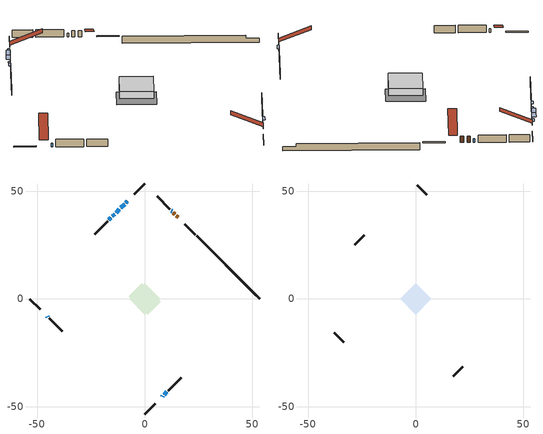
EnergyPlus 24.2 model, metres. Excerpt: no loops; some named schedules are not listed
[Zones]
conditioned space
 floor adiabatic (AdiabaticFloorConstruction): -7.22,0 0,7.22 7.22,0 0,-7.22 z0.91
 floor foundation (Slab1 construction): -7.33,1.29 -1.29,7.33 7.33,-1.29 1.29,-7.33 z-1.47
 wall outside (RimJoist1 construction): 0,-53.46 4.84,-48.63 / -53.46,0 -48.63,-4.84 / 0,53.46 -4.84,48.63 / 23.5,29.96 18.67,34.8 z0.91:1.21
 wall outside (AdiabaticWallConstruction 1): 15.48,37.99 14.71,38.75 / 14.06,39.41 13.35,40.11 z0.91:2.94
 wall outside (AdiabaticWallConstruction): -8.03,45.44 -8.75,44.72 z0.91:2.23; 8.03,-45.44 8.37,-45.09 / 12.69,40.77 12.35,41.11 / -45.44,-8.03 -45.09,-8.37 z0.91:2.13; -9.4,44.06 -11.13,42.33 / -11.78,41.68 -13.29,40.17 / -15.76,37.71 -16.62,36.84 z0.91:2.64; 9.03,-44.43 10.25,-43.21 z0.91:2.97; -13.95,39.51 -15.1,38.36 z0.91:1.93
 wall outside (Wall1 construction): 10.91,-42.55 16.88,-36.58 / -44.43,-9.03 -38.46,-15 / -17.28,36.19 -23.25,30.21 / 11.69,41.77 5.72,47.75 z0.91:3.35
 wall foundation (FoundationWall1 construction): 24.16,29.3,-1.47 24.16,29.3,0.91 50.53,2.93,0.91 50.53,2.93,-0.01 53.46,0,-0.01 53.46,0,-1.47
 window (WindowConstruction 5): -8.03,45.44 -8.75,44.72 z0.91:2.23
 window (WindowConstruction 6): 8.03,-45.44 8.37,-45.09 z0.91:2.13
 window (WindowConstruction 7): 12.69,40.77 12.35,41.11 z0.91:2.13
 window (WindowConstruction 8): -45.44,-8.03 -45.09,-8.37 z0.91:2.13
 window (WindowConstruction): -9.4,44.06 -11.13,42.33 z0.91:2.64
 window (WindowConstruction 1): -11.78,41.68 -13.29,40.17 z0.91:2.64
 window (WindowConstruction 2): 9.03,-44.43 10.25,-43.21 z0.91:2.97
 window (WindowConstruction 3): -13.95,39.51 -15.1,38.36 z0.91:1.92
 window (WindowConstruction 4): -15.76,37.7 -16.62,36.84 z0.91:2.64
 door (Door): 15.48,37.99 14.71,38.75 z0.91:2.94
 door (Door 1): 14.05,39.41 13.35,40.11 z0.91:2.94
 ceiling adiabatic (AdiabaticFloorConstruction): 0,-7.22 7.22,0 0,7.22 -7.22,0 z0.91
attic - vented
 floor to conditioned space (Floor1 construction Reversed): -7.21,0 0,7.21 7.21,0 0,-7.21 z3.35
 wall outside (Wall2 construction): 17.54,-35.92 21.94,-31.52 / -37.8,-15.66 -33.4,-20.06 / -23.91,29.55 -28.31,25.15 / 5.06,48.4 0.66,52.81 z0.91:3.35
 roof outside (Roof1 construction): 7.37,-46.09,3.35 0.44,-39.16,7.43 -1.44,-41.04,7.43 5.49,-47.97,3.35; -46.09,-7.37,3.35 -39.16,-0.44,7.43 -41.04,1.44,7.43 -47.97,-5.49,3.35; -7.37,46.09,3.35 -0.44,39.16,7.43 1.44,41.04,7.43 -5.49,47.97,3.35; 16.13,37.33,3.35 9.2,30.4,7.43 11.08,28.52,7.43 18.01,35.45,3.35
shading: -8.96,44.5 -7.82,45.65 -8.25,46.08 -9.39,44.94 z2.53; -11.34,42.12 -9.19,44.27 -10.05,45.13 -12.2,42.99 z2.94; -13.5,39.96 -11.57,41.89 -12.44,42.75 -14.37,40.82 z2.94; 10.46,-43 8.82,-44.64 9.25,-45.08 10.89,-43.43 z3.27; -15.31,38.15 -13.74,39.72 -14.17,40.15 -15.74,38.58 z2.22; -16.83,36.63 -15.55,37.92 -15.98,38.35 -17.26,37.06 z2.94
[Building]
Building 1: Terrain=Suburbs
[Site:Location]
Quebec Intl AP_QC: Latitude {deg}=46.8; Longitude {deg}=-71.38; Time Zone {hr}=-5; Elevation {m}=74; Keep Site Location Information=Yes
[Site:GroundTemperature:Shallow]
0.0108218, -2.24938, -2.43038, -1.3578, 2.94801, 7.23376, 10.9493, 13.303, 13.5029, 11.5886, 7.96783, 3.81355
[Site:WaterMainsTemperature]
Calculation Method=Schedule; Temperature Schedule=mains temperature schedule
[Material] Roughness=Rough; Thermal Absorptance=0.9
Name | Thickness {m} | Conductivity {W/m-K} | Density {kg/m3} | Specific Heat {J/kg-K} | Solar Absorptance | Visible Absorptance
asphalt or fiberglass shingles | 0.00635 | 0.162714 | 1121.4 | 1465.45 | 0.4 | 0.4
ceiling loosefill ins | 0.0846667 | 0.0480833 | 16.02 | 1046.75 | 0.7 | 0.7
ceiling stud and cavity | 0.1397 | 0.0848526 | 65.682 | 1177.47 | 0.7 | 0.7
concrete 4.0 in. | 0.1016 | 1.803125 | 2242.8 | 837.4 | 0.7 | 0.7
concrete 8.0 in. | 0.2032 | 1.803125 | 2242.8 | 837.4 | 0.7 | 0.7
door material | 0.04445 | 0.053851 | 512.64 | 1214.23 | 0.7 | 0.7
door material 1 | 0.04445 | 0.188738 | 512.64 | 1214.23 | 0.7 | 0.7
exterior vertical ins | 0.0189552 | 0.029427 | 32.04 | 1214.23 | 0.7 | 0.7
floor covering | 0.0127 | 0.0433444 | 54.468 | 1339.84 | 0.6 | 0.6
floor rigid ins; wall rigid ins 1 | 0.512978 | 0.029427 | 32.04 | 1214.23 | 0.7 | 0.7
floor stud and cavity | 0.1397 | 1.75129 | 37.0049 | 1207.88 | 0.7 | 0.7
furniture material conditioned space 1 | 0.1524 | 0.115458 | 640.8 | 1214.23 | 0.6 | 0.6
gypsum board | 0.0127 | 0.160291 | 801 | 837.4 | 0.6 | 0.6
gypsum board 1 | 0.0127 | 0.160291 | 801 | 837.4 | 0.7 | 0.7
osb sheathing 0.5 in. | 0.0127 | 0.115458 | 512.64 | 1214.23 | 0.7 | 0.7
osb sheathing 0.75 in. | 0.01905 | 0.115458 | 512.64 | 1214.23 | 0.7 | 0.7
osb sheathing 2.0 in. | 0.0508 | 0.115458 | 512.64 | 1214.23 | 0.7 | 0.7
rim joist rigid ins; wall rigid ins | 0.051816 | 0.029427 | 32.04 | 1214.23 | 0.7 | 0.7
rim joist stud and cavity | 0.0508 | 0.184251 | 125.044 | 1163.47 | 0.6 | 0.6
slab rigid ins | 0.0259096 | 0.029427 | 32.04 | 1214.23 | 0.7 | 0.7
wall stud and cavity | 0.1397 | 0.469481 | 139.0536 | 1170.24 | 0.7 | 0.7
wall stud and cavity 1 | 0.0889 | 6.1454 | 50.32683 | 1063.81 | 0.6 | 0.6
wall stud and cavity 2 | 0.0889 | 0.380278 | 52.3479 | 1209.89 | 0.7 | 0.7
wall stud and cavity 3 | 0.0889 | 0.391764 | 83.0341 | 1211.67 | 0.7 | 0.7
wood siding | 0.0254 | 0.102417 | 544.68 | 1172.36 | 0.4 | 0.4
wood siding 1 | 0.00254 | 0.102417 | 544.68 | 1172.36 | 0.4 | 0.4
wood siding 2; wood siding 3; wood siding 4 | 0.0254 | 0.102417 | 544.68 | 1172.36 | 0.7 | 0.7
[WindowMaterial:SimpleGlazingSystem]
Name | U-Factor {W/m2-K} | Solar Heat Gain Coefficient
WindowMaterial | 1.05668 | 0.22
WindowMaterial 1 | 0.972074 | 0.24
WindowMaterial 2 | 1.80447 | 0.39
WindowMaterial 3 | 1.23951 | 0.2
WindowMaterial 4 | 2.98492 | 0.61
WindowMaterial 5 | 3.03376 | 0.46
[Construction]
AdiabaticFloorConstruction: floor stud and cavity, floor rigid ins, osb sheathing 0.75 in., floor covering
AdiabaticWallConstruction: wood siding 3, wall rigid ins 1, wall stud and cavity 2, gypsum board
AdiabaticWallConstruction 1: wood siding 4, wall rigid ins 1, wall stud and cavity 2, gypsum board
Door: door material
Door 1: door material 1
Floor1 construction Reversed: gypsum board, ceiling stud and cavity, ceiling loosefill ins
FoundationWall1 construction: concrete 8.0 in., gypsum board 1
furniture construction conditioned space 1: furniture material conditioned space 1
PartitionWallConstruction: gypsum board, wall stud and cavity 3, gypsum board
RimJoist1 construction: wood siding 2, rim joist rigid ins, osb sheathing 2.0 in., rim joist stud and cavity
Roof1 construction: asphalt or fiberglass shingles
Slab1 construction: slab rigid ins, concrete 4.0 in.
Wall1 construction: wood siding, wall rigid ins, osb sheathing 0.5 in., wall stud and cavity, gypsum board
Wall2 construction: wood siding 1, wall stud and cavity 1
WindowConstruction; WindowConstruction 4: WindowMaterial
WindowConstruction 1: WindowMaterial 1
WindowConstruction 2: WindowMaterial 2
WindowConstruction 3: WindowMaterial 3
WindowConstruction 5: WindowMaterial 4
WindowConstruction 6; WindowConstruction 7; WindowConstruction 8: WindowMaterial 5
[Zone] Multiplier=1; Part of Total Floor Area=Yes
Name | Volume {m3}
attic - vented | 68.036
conditioned space | 523
[Space]
Name | Zone | Volume {m3}
attic - vented 1 | attic - vented | 68.036
conditioned space 1 | conditioned space | 523
[ZoneInfiltration:EffectiveLeakageArea]
infil attic - vented 1: Zone or Space=attic - vented 1; Schedule=Always On Discrete; Effective Air Leakage Area {cm2}=3841.85; Stack Coefficient=0.000453519; Wind Coefficient=1.43886e-05
[ZoneMixing]
whole house fan mix: Zone or Space=attic - vented; Schedule=Always On Continuous; Design Flow Rate Calculation Method=Flow/Zone; Design Flow Rate {m3/s}=0; Source Zone or Space=conditioned space
[SurfaceProperty:ExposedFoundationPerimeter]
Slab1: Exposed Perimeter Calculation Method=TotalExposedPerimeter; Total Exposed Perimeter {m}=41.44
[InternalMass] Zone or ZoneList=conditioned space; Space or SpaceList=conditioned space 1
Name | Construction | Surface Area {m2}
furniture mass conditioned space 1 | furniture construction conditioned space 1 | 83.2798
partition wall mass | PartitionWallConstruction | 208.199
[Lights]
interior lighting: Zone or ZoneList or Space or SpaceList=conditioned space 1; Schedule=interior lighting schedule; Design Level Calculation Method=LightingLevel; Lighting Level {W}=343.2; Return Air Fraction=0; Fraction Radiant=0.6; Fraction Visible=0.2; Fraction Replaceable=1
[People]
occupants: Zone or ZoneList or Space or SpaceList=conditioned space 1; Number of People Schedule=occupants schedule; Number of People Calculation Method=People; Number of People=3; Fraction Radiant=0.314171; Sensible Heat Fraction=0.56303; Activity Level Schedule=occupants activity schedule; Carbon Dioxide Generation Rate {m3/s-W}=0; Enable ASHRAE 55 Comfort Warnings=No; Mean Radiant Temperature Calculation Type=EnclosureAveraged
[ElectricEquipment] Zone or ZoneList or Space or SpaceList=conditioned space 1; Design Level Calculation Method=EquipmentLevel
Name | Schedule | Design Level {W} | Fraction Latent | Fraction Radiant | Fraction Lost
clothes dryer | clothes dryer schedule | 140.772 | 0.015 | 0.081 | 0.85
clothes washer | clothes washer schedule | 32.1985 | 0.03 | 0.162 | 0.7
cooking range | cooking range schedule | 215.147 | 0.08 | 0.432 | 0.2
dishwasher | dishwasher schedule | 66.8632 | 0.3 | 0.18 | 0.4
fridge | fridge schedule | 72.9452 | 0 | 0.6 | 0
mech vent bath fan 0 | mech vent bath fan 0 schedule | 25.1 | 0 | 0 | 1
mech vent house fan | mech vent house fan schedule | 19.9167 | 0 | 0 | 0.5
mech vent house fan cfis | mech vent house fan cfis schedule | 0 | 0 | 0 | 0
mech vent range fan 0 | mech vent range fan 0 schedule | 57 | 0 | 0 | 1
misc plug loads | misc plug loads schedule | 494.7 | 0.045 | 0.513 | 0.1
whole house fan | Always On Discrete | 0 | 0 | 0 | 1
[OtherEquipment] Zone or ZoneList or Space or SpaceList=conditioned space 1; Design Level Calculation Method=EquipmentLevel
Name | Fuel Type | Schedule | Design Level {W} | Fraction Latent | Fraction Radiant | Fraction Lost
clothes dryer 1 | Electricity | clothes dryer schedule | 0 | 0.015 | 0.081 | 0.85
cooking range 1 | Electricity | cooking range schedule | 0 | 0.08 | 0.432 | 0.2
general water use latent | None | general water use schedule | 62.594 | 1 | 0 | 0
general water use sensible | None | general water use schedule | -61.6891 | 0 | 0.6 | 0
mech vent house fan latent load | None | Always On Discrete | 0 | 1 | 0 | 0
mech vent house fan sensible load | None | Always On Discrete | 0 | 0 | 0 | 0
water heater energy adjustment1 | Electricity | Always On Discrete | 0.01 | 0 | 0 | 1
[ZoneInfiltration:DesignFlowRate] Zone or ZoneList or Space or SpaceList=conditioned space 1; Schedule=Always On Discrete; Design Flow Rate Calculation Method=Flow/Zone; Design Flow Rate {m3/s}=0
infil flow; natural vent flow; whole house fan flow
[ZoneControl:Thermostat]
conditioned space Thermostat: Zone or ZoneList=conditioned space; Control Type Schedule=conditioned space Thermostat Schedule; Control 1=conditioned space temperature setpoint; Temperature Difference Between Cutout And Setpoint {deltaC}=0
[ZoneHVAC:Baseboard:Convective:Electric]
electric baseboard: Availability Schedule=Always On Discrete; Heating Design Capacity {W}=9140.59; Efficiency=1
[AirLoopHVAC:UnitarySystem]
unit heater unitary system: Control Type=Load; Controlling Zone or Thermostat Location=conditioned space; Dehumidification Control Type=None; Availability Schedule=Always On Discrete; Supply Fan=unit heater supply fan; Fan Placement=BlowThrough; Supply Air Fan Operating Mode Schedule=unit heater auto fan schedule; Heating Coil=unit heater htg coil; DX Heating Coil Sizing Ratio=1; Use DOAS DX Cooling Coil=No; Minimum Supply Air Temperature {C}=2; Latent Load Control=SensibleOnlyLoadControl; Cooling Supply Air Flow Rate Method=None; Heating Supply Air Flow Rate Method=SupplyAirFlowRate; Heating Supply Air Flow Rate {m3/s}=0.00141584; No Load Supply Air Flow Rate Method=SupplyAirFlowRate; No Load Supply Air Flow Rate {m3/s}=0; No Load Supply Air Flow Rate Control Set To Low Speed=Yes; Maximum Supply Air Temperature {C}=48.8889; Maximum Outdoor Dry-Bulb Temperature for Supplemental Heater Operation {C}=21; Ancillary On-Cycle Electric Power {W}=0; Ancillary Off-Cycle Electric Power {W}=0
[Fan:SystemModel]
unit heater supply fan: Availability Schedule=Always On Discrete; Design Maximum Air Flow Rate {m3/s}=0.00141584; Speed Control Method=Discrete; Electric Power Minimum Flow Rate Fraction=0.2; Design Pressure Rise {Pa}=500; Motor Efficiency=1; Motor In Air Stream Fraction=1; Design Electric Power Consumption {W}=Autosize; Design Power Sizing Method=PowerPerFlow; Electric Power Per Unit Flow Rate {W/(m3/s)}=28251.7; Electric Power Per Unit Flow Rate Per Unit Pressure {W/((m3/s)-Pa)}=1.66667; Fan Total Efficiency=0.7; Motor Loss Radiative Fraction=0; Number of Speeds=1; Speed Flow Fraction 1=1; Speed Electric Power Fraction 1=1
[Coil:Heating:Fuel]
unit heater htg coil: Availability Schedule=Always On Discrete; Fuel Type=OtherFuel1; Burner Efficiency=0.3; Nominal Capacity {W}=0.293071; On Cycle Parasitic Electric Load {W}=0; Off Cycle Parasitic Fuel Load {W}=0
[Zone equipment]
conditioned space: electric baseboard, unit heater unitary system
[Foundation:Kiva]
Foundation Kiva 1: Initial Indoor Air Temperature {C}=18; Wall Height Above Grade {m}=0.910011; Wall Depth Below Slab {m}=0.2032; Custom Block Material Name 1=exterior vertical ins; Custom Block Depth 1 {m}=2.38; Custom Block X Position 1 {m}=0.2159; Custom Block Z Position 1 {m}=0
[Foundation:Kiva:Settings]
Soil Conductivity {W/m-K}=0.849921; Soil Density {kg/m3}=1842.3; Soil Specific Heat {J/kg-K}=418.7; Ground Solar Absorptivity=0.9; Ground Thermal Absorptivity=0.9; Ground Surface Roughness {m}=0.03; Far-Field Width {m}=40; Deep-Ground Boundary Condition=ZeroFlux; Deep-Ground Depth {m}=40; Minimum Cell Dimension {m}=0.2; Maximum Cell Growth Coefficient=3; Simulation Timestep=Timestep
[Exterior:Lights]
exterior lighting: Schedule=exterior lighting schedule; Design Level {W}=75.6
[EnergyManagementSystem:GlobalVariable]
infil_program_Qfan
infil_program_Qinf
natural_vent_program_Qnv
natural_vent_program_Qwhf
[EnergyManagementSystem:Sensor]
Name | Output:Variable or Output:Meter Index Key | Output:Variable or Output:Meter
airflow_gain | infil flow | Infiltration Sensible Heat Gain Energy
airflow_gain_1 | natural vent flow | Infiltration Sensible Heat Gain Energy
airflow_gain_2 | whole house fan flow | Infiltration Sensible Heat Gain Energy
airflow_loss | infil flow | Infiltration Sensible Heat Loss Energy
airflow_loss_1 | natural vent flow | Infiltration Sensible Heat Loss Energy
airflow_loss_2 | whole house fan flow | Infiltration Sensible Heat Loss Energy
clg_load_cond |  | Cooling:EnergyTransfer:Zone:CONDITIONED SPACE
clg_sp_s; clg_sp_s_1 | cooling setpoint | Schedule Value
clothes_dryer_exhaust_0_sch_s | clothes dryer exhaust 0 schedule | Schedule Value
conditioned_space_clg_unmet_s | conditioned space | Zone Cooling Setpoint Not Met Time
conditioned_space_htg_unmet_s | conditioned space | Zone Heating Setpoint Not Met Time
cool_season | cooling season schedule | Schedule Value
fridge_tin_s | conditioned space | Zone Mean Air Temperature
htg_load_cond |  | Heating:EnergyTransfer:Zone:CONDITIONED SPACE
htg_sp_s; htg_sp_s_1 | heating setpoint | Schedule Value
ig_ee_conv | clothes dryer | Electric Equipment Convective Heating Energy
ig_ee_conv_2 | cooking range | Electric Equipment Convective Heating Energy
ig_ee_conv_4 | fridge | Electric Equipment Convective Heating Energy
ig_ee_conv_5 | misc plug loads | Electric Equipment Convective Heating Energy
ig_ee_conv_6 | whole house fan | Electric Equipment Convective Heating Energy
ig_ee_rad | clothes dryer | Electric Equipment Radiant Heating Energy
ig_ee_rad_2 | cooking range | Electric Equipment Radiant Heating Energy
ig_ee_rad_4 | fridge | Electric Equipment Radiant Heating Energy
ig_ee_rad_5 | misc plug loads | Electric Equipment Radiant Heating Energy
ig_ee_rad_6 | whole house fan | Electric Equipment Radiant Heating Energy
ig_lgt_conv | interior lighting | Lights Convective Heating Energy
ig_lgt_rad | interior lighting | Lights Radiant Heating Energy
ig_lgt_vis | interior lighting | Lights Visible Radiation Heating Energy
ig_oe_conv | clothes dryer 1 | Other Equipment Convective Heating Energy
ig_oe_conv_1 | cooking range 1 | Other Equipment Convective Heating Energy
ig_oe_conv_2 | general water use latent | Other Equipment Convective Heating Energy
ig_oe_conv_3 | general water use sensible | Other Equipment Convective Heating Energy
ig_oe_conv_4 | water heater energy adjustment1 | Other Equipment Convective Heating Energy
ig_oe_rad | clothes dryer 1 | Other Equipment Radiant Heating Energy
ig_oe_rad_1 | cooking range 1 | Other Equipment Radiant Heating Energy
ig_oe_rad_2 | general water use latent | Other Equipment Radiant Heating Energy
ig_oe_rad_3 | general water use sensible | Other Equipment Radiant Heating Energy
ig_oe_rad_4 | water heater energy adjustment1 | Other Equipment Radiant Heating Energy
ig_ppl_conv | occupants | People Convective Heating Energy
ig_ppl_rad | occupants | People Radiant Heating Energy
im_conv | furniture mass conditioned space 1 | Surface Inside Face Convection Heat Gain Energy
im_conv_1 | partition wall mass | Surface Inside Face Convection Heat Gain Energy
im_ig | furniture mass conditioned space 1 | Surface Inside Face Internal Gains Radiation Heat Gain Energy
im_ig_1 | partition wall mass | Surface Inside Face Internal Gains Radiation Heat Gain Energy
im_lgt | furniture mass conditioned space 1 | Surface Inside Face Lights Radiation Heat Gain Energy
im_lgt_1 | partition wall mass | Surface Inside Face Lights Radiation Heat Gain Energy
im_sol | furniture mass conditioned space 1 | Surface Inside Face Solar Radiation Heat Gain Energy
im_sol_1 | partition wall mass | Surface Inside Face Solar Radiation Heat Gain Energy
im_surf | furniture mass conditioned space 1 | Surface Inside Face Net Surface Thermal Radiation Heat Gain Energy
im_surf_1 | partition wall mass | Surface Inside Face Net Surface Thermal Radiation Heat Gain Energy
mech_vent_bath_fan_0_sch_s | mech vent bath fan 0 schedule | Schedule Value
mech_vent_range_fan_0_sch_s | mech vent range fan 0 schedule | Schedule Value
mv_conv | mech vent bath fan 0 | Electric Equipment Convective Heating Energy
mv_conv_1 | mech vent house fan | Electric Equipment Convective Heating Energy
mv_conv_2 | mech vent house fan cfis | Electric Equipment Convective Heating Energy
mv_conv_3 | mech vent range fan 0 | Electric Equipment Convective Heating Energy
mv_conv_4 | mech vent house fan latent load | Other Equipment Convective Heating Energy
mv_conv_5 | mech vent house fan sensible load | Other Equipment Convective Heating Energy
mv_rad | mech vent bath fan 0 | Electric Equipment Radiant Heating Energy
mv_rad_1 | mech vent house fan | Electric Equipment Radiant Heating Energy
mv_rad_2 | mech vent house fan cfis | Electric Equipment Radiant Heating Energy
mv_rad_3 | mech vent range fan 0 | Electric Equipment Radiant Heating Energy
mv_rad_4 | mech vent house fan latent load | Other Equipment Radiant Heating Energy
mv_rad_5 | mech vent house fan sensible load | Other Equipment Radiant Heating Energy
natural_vent_s | natural vent schedule | Schedule Value
out_pb_s |  | Site Outdoor Air Barometric Pressure
out_wt_s |  | Site Outdoor Air Humidity Ratio
site_vw_s |  | Site Wind Speed
ss_back_out | Window1 | Surface Window Shortwave from Zone Back Out Window Heat Transfer Rate
ss_back_out_1 | Window10 | Surface Window Shortwave from Zone Back Out Window Heat Transfer Rate
ss_back_out_2 | Window11 | Surface Window Shortwave from Zone Back Out Window Heat Transfer Rate
ss_back_out_3 | Window12 | Surface Window Shortwave from Zone Back Out Window Heat Transfer Rate
ss_back_out_4 | Window3 | Surface Window Shortwave from Zone Back Out Window Heat Transfer Rate
ss_back_out_5 | Window5 | Surface Window Shortwave from Zone Back Out Window Heat Transfer Rate
ss_back_out_6 | Window6 | Surface Window Shortwave from Zone Back Out Window Heat Transfer Rate
ss_back_out_7 | Window7 | Surface Window Shortwave from Zone Back Out Window Heat Transfer Rate
ss_back_out_8 | Window9 | Surface Window Shortwave from Zone Back Out Window Heat Transfer Rate
ss_conv | Door1 | Surface Inside Face Convection Heat Gain Energy
ss_conv_1 | Door3 | Surface Inside Face Convection Heat Gain Energy
ss_conv_10 | Window9 | Surface Inside Face Convection Heat Gain Energy
ss_conv_2 | Window1 | Surface Inside Face Convection Heat Gain Energy
ss_conv_3 | Window10 | Surface Inside Face Convection Heat Gain Energy
ss_conv_4 | Window11 | Surface Inside Face Convection Heat Gain Energy
ss_conv_5 | Window12 | Surface Inside Face Convection Heat Gain Energy
ss_conv_6 | Window3 | Surface Inside Face Convection Heat Gain Energy
ss_conv_7 | Window5 | Surface Inside Face Convection Heat Gain Energy
ss_conv_8 | Window6 | Surface Inside Face Convection Heat Gain Energy
ss_conv_9 | Window7 | Surface Inside Face Convection Heat Gain Energy
ss_ig | Door1 | Surface Inside Face Internal Gains Radiation Heat Gain Energy
ss_ig_1 | Door3 | Surface Inside Face Internal Gains Radiation Heat Gain Energy
ss_ig_10 | Window9 | Surface Inside Face Internal Gains Radiation Heat Gain Energy
ss_ig_2 | Window1 | Surface Inside Face Internal Gains Radiation Heat Gain Energy
ss_ig_3 | Window10 | Surface Inside Face Internal Gains Radiation Heat Gain Energy
ss_ig_4 | Window11 | Surface Inside Face Internal Gains Radiation Heat Gain Energy
ss_ig_5 | Window12 | Surface Inside Face Internal Gains Radiation Heat Gain Energy
ss_ig_6 | Window3 | Surface Inside Face Internal Gains Radiation Heat Gain Energy
ss_ig_7 | Window5 | Surface Inside Face Internal Gains Radiation Heat Gain Energy
ss_ig_8 | Window6 | Surface Inside Face Internal Gains Radiation Heat Gain Energy
ss_ig_9 | Window7 | Surface Inside Face Internal Gains Radiation Heat Gain Energy
ss_lgt | Door1 | Surface Inside Face Lights Radiation Heat Gain Energy
ss_lgt_1 | Door3 | Surface Inside Face Lights Radiation Heat Gain Energy
ss_sol | Door1 | Surface Inside Face Solar Radiation Heat Gain Energy
ss_sol_1 | Door3 | Surface Inside Face Solar Radiation Heat Gain Energy
ss_surf | Door1 | Surface Inside Face Net Surface Thermal Radiation Heat Gain Energy
ss_surf_1 | Door3 | Surface Inside Face Net Surface Thermal Radiation Heat Gain Energy
ss_surf_10 | Window9 | Surface Inside Face Net Surface Thermal Radiation Heat Gain Energy
ss_surf_2 | Window1 | Surface Inside Face Net Surface Thermal Radiation Heat Gain Energy
ss_surf_3 | Window10 | Surface Inside Face Net Surface Thermal Radiation Heat Gain Energy
ss_surf_4 | Window11 | Surface Inside Face Net Surface Thermal Radiation Heat Gain Energy
ss_surf_5 | Window12 | Surface Inside Face Net Surface Thermal Radiation Heat Gain Energy
ss_surf_6 | Window3 | Surface Inside Face Net Surface Thermal Radiation Heat Gain Energy
ss_surf_7 | Window5 | Surface Inside Face Net Surface Thermal Radiation Heat Gain Energy
ss_surf_8 | Window6 | Surface Inside Face Net Surface Thermal Radiation Heat Gain Energy
ss_surf_9 | Window7 | Surface Inside Face Net Surface Thermal Radiation Heat Gain Energy
ss_trans_in | Window1 | Surface Window Transmitted Solar Radiation Rate
ss_trans_in_1 | Window10 | Surface Window Transmitted Solar Radiation Rate
ss_trans_in_2 | Window11 | Surface Window Transmitted Solar Radiation Rate
ss_trans_in_3 | Window12 | Surface Window Transmitted Solar Radiation Rate
ss_trans_in_4 | Window3 | Surface Window Transmitted Solar Radiation Rate
ss_trans_in_5 | Window5 | Surface Window Transmitted Solar Radiation Rate
ss_trans_in_6 | Window6 | Surface Window Transmitted Solar Radiation Rate
ss_trans_in_7 | Window7 | Surface Window Transmitted Solar Radiation Rate
ss_trans_in_8 | Window9 | Surface Window Transmitted Solar Radiation Rate
ss_trans_out | Window1 | Surface Inside Face Initial Transmitted Diffuse Transmitted Out Window Solar Radiation Rate
ss_trans_out_1 | Window10 | Surface Inside Face Initial Transmitted Diffuse Transmitted Out Window Solar Radiation Rate
ss_trans_out_2 | Window11 | Surface Inside Face Initial Transmitted Diffuse Transmitted Out Window Solar Radiation Rate
ss_trans_out_3 | Window12 | Surface Inside Face Initial Transmitted Diffuse Transmitted Out Window Solar Radiation Rate
ss_trans_out_4 | Window3 | Surface Inside Face Initial Transmitted Diffuse Transmitted Out Window Solar Radiation Rate
ss_trans_out_5 | Window5 | Surface Inside Face Initial Transmitted Diffuse Transmitted Out Window Solar Radiation Rate
ss_trans_out_6 | Window6 | Surface Inside Face Initial Transmitted Diffuse Transmitted Out Window Solar Radiation Rate
ss_trans_out_7 | Window7 | Surface Inside Face Initial Transmitted Diffuse Transmitted Out Window Solar Radiation Rate
ss_trans_out_8 | Window9 | Surface Inside Face Initial Transmitted Diffuse Transmitted Out Window Solar Radiation Rate
s_conv | Floor1 | Surface Inside Face Convection Heat Gain Energy
s_conv_1 | FoundationWall1 | Surface Inside Face Convection Heat Gain Energy
s_conv_10 | Wall1:225 | Surface Inside Face Convection Heat Gain Energy
s_conv_11 | Wall1:315 | Surface Inside Face Convection Heat Gain Energy
s_conv_12 | Wall1:45 | Surface Inside Face Convection Heat Gain Energy
s_conv_2 | inferred conditioned ceiling | Surface Inside Face Convection Heat Gain Energy
s_conv_3 | inferred conditioned floor | Surface Inside Face Convection Heat Gain Energy
s_conv_4 | RimJoist1:135 | Surface Inside Face Convection Heat Gain Energy
s_conv_5 | RimJoist1:225 | Surface Inside Face Convection Heat Gain Energy
s_conv_6 | RimJoist1:315 | Surface Inside Face Convection Heat Gain Energy
s_conv_7 | RimJoist1:45 | Surface Inside Face Convection Heat Gain Energy
s_conv_8 | Slab1 | Surface Inside Face Convection Heat Gain Energy
s_conv_9 | Wall1:135 | Surface Inside Face Convection Heat Gain Energy
s_ig | Floor1 | Surface Inside Face Internal Gains Radiation Heat Gain Energy
s_ig_1 | FoundationWall1 | Surface Inside Face Internal Gains Radiation Heat Gain Energy
s_ig_10 | Wall1:225 | Surface Inside Face Internal Gains Radiation Heat Gain Energy
